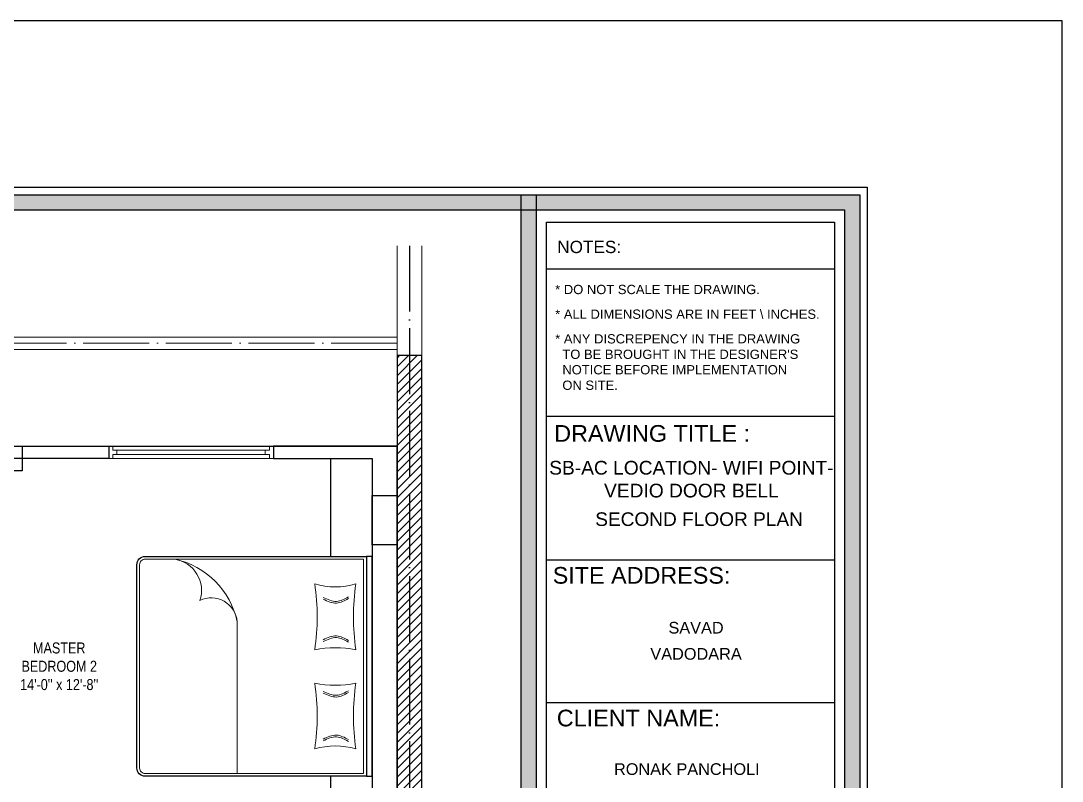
# Model space of a CAD drawing. Header units: millimetres. Extents: x 35877 to 3066687, y -650199 to -40525.
# Drawn here: x 153654.8 to 154034.1, y -179504.7 to -179227.6 of the extents above; entities that cross this region are included whole.
import ezdxf
from ezdxf.enums import TextEntityAlignment as Align

# ---------------------------------------------------------------- set-up
doc = ezdxf.new("R2010")
doc.units = ezdxf.units.MM
doc.header["$MEASUREMENT"] = 0
doc.linetypes.add('ACAD_ISO04W100', pattern=[30, 24, -3, 0, -3])
for name, color, linetype, lineweight in [('COLUMN', 1, 'Continuous', 30), ('FIRST FLOOR ( TEXT )', 7, 'Continuous', 9), ('FURNITURE', 32, 'Continuous', 9), ('GROUND FLOOR', 7, 'Continuous', 9), ('GROUND FLOOR  ( HATCH )', 251, 'Continuous', 9), ('NAME PLATE', 7, 'Continuous', 25), ('SECOND FLOOR', 7, 'Continuous', 9), ('SECOND FLOOR  ( PLINE )', 251, 'Continuous', 30), ('X_PLOT', 1, 'Continuous', 9), ('XX~SLAB ( BEAM )~ ( DIM )', 7, 'Continuous', 9)]:
    doc.layers.add(name, color=color, linetype=linetype, lineweight=lineweight)
doc.layers.add('GROUND FLOOR  ( Text )', color=251, linetype='Continuous')
doc.layers.add('XX~SLAB ( PLINE )', color=251, linetype='Continuous', plot=False)
doc.styles.add('Arial', font='arial.ttf')
doc.styles.add('KATHA', font='swissc.ttf')

# ---------------------------------------------------------------- blocks, each defined once
blk = doc.blocks.new('LAYOUT FILE')
at = {"layer": 'NAME PLATE', "true_color": 0xd39e00}
h = blk.add_hatch(color=42, dxfattribs=at)
h.paths.add_polyline_path([(3346889.83, -513806.18), (3346889.83, -514260.7), (3347535.56, -514260.7), (3347535.56, -513806.18)])
h.paths.add_polyline_path([(3346894.36, -513810.71), (3347531.03, -513810.71), (3347531.03, -514256.17), (3346894.36, -514256.17)], flags=16)
blk.add_hatch(color=42, dxfattribs=at).paths.add_polyline_path([(3347433.6, -514256.17), (3347438.13, -514256.17), (3347438.13, -513806.18), (3347433.6, -513806.18)])
at = {"layer": 'NAME PLATE', "color": 42, "true_color": 0xd39e00}
for p, q in [((3347527.96, -513828.55), (3347441.2, -513828.55)), ((3347527.96, -513872.99), (3347441.2, -513872.99)), ((3347527.96, -513916.26), (3347441.2, -513916.26)), ((3347527.96, -513959.27), (3347441.2, -513959.27))]:
    blk.add_line(p, q, dxfattribs=at)
for points in [[(3346887.56, -513803.91), (3347537.83, -513803.91), (3347537.83, -514262.96), (3346887.56, -514262.96)], [(3346889.83, -513806.18), (3347535.56, -513806.18), (3347535.56, -514260.7), (3346889.83, -514260.7)], [(3347433.6, -514256.17), (3347433.6, -513806.18), (3347438.13, -513806.18), (3347438.13, -514256.17)], [(3346894.36, -513810.71), (3347531.03, -513810.71), (3347531.03, -514256.17), (3346894.36, -514256.17)], [(3347441.2, -514252.44), (3347441.2, -513814.44), (3347527.96, -513814.44), (3347527.96, -514252.44)]]:
    blk.add_lwpolyline(points, close=True, dxfattribs=at)
at = {"layer": 'NAME PLATE', "style": 'Arial'}
for s, height, p in [('NOTES:', 3.699, (3347454.07, -513823.73)), ('DRAWING TITLE : ', 5.0338, (3347474.01, -513880.61)), ('SITE ADDRESS:', 5.0338, (3347469.85, -513923.39)), ('CLIENT NAME:', 5.0338, (3347468.93, -513966.4))]:
    blk.add_text(s, height=height, dxfattribs=at).set_placement(p, align=Align.CENTER)
at = {"layer": 'NAME PLATE', "char_height": 2.7974, "width": 108.0765, "attachment_point": 1, "style": 'Arial'}
for s, insert in [('* DO NOT SCALE THE DRAWING.', (3347443.82, -513833.31, 0)), ('* ALL DIMENSIONS ARE IN FEET \\\\ INCHES.', (3347443.82, -513840.75, 0)), ("* ANY DISCREPENCY IN THE DRAWING \\P  TO BE BROUGHT IN THE DESIGNER'S\\P  NOTICE BEFORE IMPLEMENTATION \\P  ON SITE.", (3347443.82, -513848.18, 0))]:
    blk.add_mtext(s, dxfattribs=dict(at, insert=insert))

msp = doc.modelspace()

# ---------------------------------------------------------------- hatches: boundary and pattern name
at = {"layer": 'GROUND FLOOR  ( HATCH )', "transparency": 33554687}
h = msp.add_hatch(dxfattribs=at)
h.set_pattern_fill('ANSI31', color=6, scale=18, style=0)
h.set_pattern_definition([(45, (37260.1328, -17073.9), (-1.590990258, 1.590990258), [])])
h.paths.add_polyline_path([(153800.82, -179349.57), (153791.82, -179349.57), (153791.82, -179693.07), (153800.82, -179693.07)])

# ---------------------------------------------------------------- linework, layer by layer
at = {"layer": 'COLUMN', "transparency": 33554687, "elevation": -0.13}
for points in [[(153646.32, -179382.57), (153655.32, -179382.57), (153655.32, -179391.57), (153646.32, -179391.57)], [(153782.82, -179400.57), (153791.82, -179400.57), (153791.82, -179418.57), (153782.82, -179418.57)]]:
    msp.add_lwpolyline(points, close=True, dxfattribs=at)
at = {"layer": 'FURNITURE', "lineweight": 30, "transparency": 33554687}
for p, q in [((153767.77, -179422.78, -0.13), (153767.77, -179387.07, -0.13)), ((153767.77, -179538.57, -0.13), (153767.77, -179502.87, -0.13))]:
    msp.add_line(p, q, dxfattribs=at)
at = {"layer": 'FURNITURE', "transparency": 33554687}
msp.add_line((153733.58, -179501.87, -0.13), (153733.58, -179446.58, -0.13), dxfattribs=at)
at = {"layer": 'FURNITURE', "lineweight": 30, "transparency": 33554687, "elevation": -0.13}
msp.add_lwpolyline([(153697.08, -179499.87), (153697.08, -179425.78, -0.414214), (153700.08, -179422.78), (153780.67, -179422.78), (153780.67, -179502.87), (153700.08, -179502.87, -0.414214)], format="xyb", close=True, dxfattribs=at)
at = {"layer": 'FURNITURE', "transparency": 33554687, "elevation": -0.13}
for points in [[(153698.08, -179499.87), (153698.08, -179425.78, -0.414214), (153700.08, -179423.78), (153779.67, -179423.78), (153779.67, -179501.87), (153700.08, -179501.87, -0.414214)], [(153720.06, -179438.79, -0.527965), (153733.58, -179446.58, 0.296489), (153710.94, -179423.78, -0.459377), (153720.06, -179438.79)], [(153761.85, -179456.77, -0.100586), (153776.85, -179456.77, -0.075726), (153776.85, -179432.77, -0.148967), (153761.85, -179432.77, -0.074116)], [(153761.85, -179468.94, 0.100586), (153776.85, -179468.94, 0.075726), (153776.85, -179492.94, 0.148967), (153761.85, -179492.94, 0.074116)]]:
    msp.add_lwpolyline(points, format="xyb", close=True, dxfattribs=at)
at = {"layer": 'FURNITURE', "lineweight": 30, "transparency": 33554687, "elevation": -0.13}
msp.add_lwpolyline([(153780.67, -179502.87), (153782.82, -179502.87), (153782.82, -179422.78), (153780.67, -179422.78)], close=True, dxfattribs=at)
at = {"layer": 'FURNITURE', "transparency": 33554687}
for points in [[(153774.11, -179437.51, -0.13), (153772.69, -179438.28, -0.13), (153769.7, -179439.91, -0.13), (153766.58, -179438.47, -0.13), (153764.94, -179437.71, -0.13)], [(153774.11, -179438.15, -0.13), (153772.69, -179438.93, -0.13), (153769.7, -179440.56, -0.13), (153766.58, -179439.12, -0.13), (153764.94, -179438.36, -0.13)], [(153774.11, -179453.35, -0.13), (153772.69, -179452.57, -0.13), (153769.7, -179450.94, -0.13), (153766.58, -179452.38, -0.13), (153764.94, -179453.14, -0.13)], [(153774.11, -179453.99, -0.13), (153772.69, -179453.22, -0.13), (153769.7, -179451.59, -0.13), (153766.58, -179453.03, -0.13), (153764.94, -179453.79, -0.13)], [(153774.11, -179471.72, -0.13), (153772.69, -179472.49, -0.13), (153769.7, -179474.12, -0.13), (153766.58, -179472.68, -0.13), (153764.94, -179471.93, -0.13)], [(153774.11, -179472.37, -0.13), (153772.69, -179473.14, -0.13), (153769.7, -179474.77, -0.13), (153766.58, -179473.33, -0.13), (153764.94, -179472.57, -0.13)], [(153774.11, -179489.52, -0.13), (153772.69, -179488.75, -0.13), (153769.7, -179487.12, -0.13), (153766.58, -179488.56, -0.13), (153764.94, -179489.32, -0.13)], [(153774.11, -179490.17, -0.13), (153772.69, -179489.39, -0.13), (153769.7, -179487.76, -0.13), (153766.58, -179489.2, -0.13), (153764.94, -179489.96, -0.13)]]:
    msp.add_open_spline(points, degree=3, knots=[0, 0, 0, 0, 4.577917, 9.671137, 9.671137, 9.671137, 9.671137], dxfattribs=at)
at = {"layer": 'GROUND FLOOR', "transparency": 33554687}
for p, q in [((153791.82, -179309.53, -0.13), (153791.82, -179830.46, -0.13)), ((153791.82, -179309.53, -0.13), (153791.82, -179406.57, -0.13)), ((153800.82, -179309.53, -0.13), (153800.82, -179830.46, -0.13)), ((153291.57, -179342.82, -0.13), (153791.82, -179342.82, -0.13)), ((153296.07, -179347.32, -0.13), (153791.82, -179347.32, -0.13))]:
    msp.add_line(p, q, dxfattribs=at)
at = {"layer": 'GROUND FLOOR', "color": 1, "linetype": 'ACAD_ISO04W100', "transparency": 33554687}
msp.add_line((153796.32, -179309.53, -0.13), (153796.32, -179693.07, -0.13), dxfattribs=at)
at = {"layer": 'GROUND FLOOR', "color": 1, "linetype": 'ACAD_ISO04W100', "transparency": 33554687, "elevation": -0.13}
msp.add_lwpolyline([(153791.82, -179345.07), (153293.82, -179345.07), (153293.82, -179807.57), (153791.82, -179807.57)], dxfattribs=at)
at = {"layer": 'GROUND FLOOR', "color": 6, "lineweight": 30, "transparency": 33554687, "elevation": -0.13}
msp.add_lwpolyline([(153800.82, -179349.57), (153791.82, -179349.57), (153791.82, -179693.07), (153800.82, -179693.07)], close=True, dxfattribs=at)
at = {"layer": 'SECOND FLOOR', "transparency": 33554687}
for p, q in [((153391.32, -179382.57, -0.13), (153791.82, -179382.57, -0.13)), ((153686.82, -179382.57, -0.13), (153686.82, -179387.07, -0.13)), ((153746.82, -179382.57, -0.13), (153746.82, -179387.07, -0.13)), ((153614.82, -179387.07, -0.13), (153782.82, -179387.07, -0.13)), ((153782.82, -179387.07, -0.13), (153782.82, -179538.57, -0.13))]:
    msp.add_line(p, q, dxfattribs=at)
at = {"layer": 'SECOND FLOOR', "transparency": 33554687, "elevation": -0.13}
msp.add_lwpolyline([(153746.82, -179382.57), (153745.32, -179382.57), (153745.32, -179384.07), (153743.82, -179384.07), (153743.82, -179385.57), (153689.82, -179385.57), (153689.82, -179384.07), (153688.32, -179384.07), (153688.32, -179382.57), (153686.82, -179382.57), (153686.82, -179387.07), (153688.32, -179387.07), (153688.32, -179385.57), (153689.82, -179385.57), (153689.82, -179384.07), (153743.82, -179384.07), (153743.82, -179385.57), (153745.32, -179385.57), (153745.32, -179387.07), (153746.82, -179387.07), (153746.82, -179382.57), (153686.82, -179382.57), (153686.82, -179387.07), (153746.82, -179387.07)], close=True, dxfattribs=at)
at = {"layer": 'SECOND FLOOR  ( PLINE )', "transparency": 33554687, "elevation": -0.13}
for points in [[(153610.32, -179543.07), (153590.82, -179543.07), (153590.82, -179538.57), (153610.32, -179538.57), (153610.32, -179387.07), (153541.32, -179387.07), (153541.32, -179382.57), (153686.82, -179382.57), (153686.82, -179387.07), (153614.82, -179387.07), (153614.82, -179538.57), (153656.82, -179538.57), (153656.82, -179543.07), (153614.82, -179543.07)], [(153791.82, -179382.57), (153746.82, -179382.57), (153746.82, -179387.07), (153782.82, -179387.07), (153782.82, -179538.57), (153751.32, -179538.57), (153751.32, -179543.07), (153782.82, -179543.07), (153782.82, -179670.57), (153749.81, -179670.57), (153749.81, -179675.07), (153782.82, -179675.07), (153782.82, -179693.07), (153791.82, -179693.07)]]:
    msp.add_lwpolyline(points, close=True, dxfattribs=at)
at = {"layer": 'X_PLOT', "linetype": 'ACAD_ISO04W100', "lineweight": 30, "transparency": 33554687}
msp.add_line((153796.32, -179309.53, -0.13), (153796.32, -179805.32, -0.13), dxfattribs=at)
at = {"layer": 'XX~SLAB ( BEAM )~ ( DIM )', "color": 3, "lineweight": 30, "transparency": 33554687}
msp.add_lwpolyline([(154034.1, -179227.57), (151251.21, -179227.57), (151251.21, -179880.63), (154034.1, -179880.63)], close=True, dxfattribs=at)
at = {"layer": 'XX~SLAB ( PLINE )', "transparency": 33554687, "elevation": -0.13}
msp.add_lwpolyline([(153386.82, -179382.57), (153791.82, -179382.57), (153791.82, -179693.07), (153782.82, -179693.07), (153763.01, -179693.07), (153722.68, -179693.07), (153697.32, -179693.07), (153550.32, -179693.07), (153477.08, -179693.07), (153386.82, -179693.07)], close=True, dxfattribs=at)

# ---------------------------------------------------------------- block references
at = {"layer": 'NAME PLATE', "lineweight": 0, "transparency": 33554687, "xscale": 1.209046105522275, "yscale": 1.209046105522275, "zscale": 1.209046105522275}
msp.add_blockref('LAYOUT FILE', (-3893364.49, 441924.37), dxfattribs=at)

# ---------------------------------------------------------------- texts
at = {"layer": 'FIRST FLOOR ( TEXT )', "transparency": 33554687, "insert": (153668.79, -179462.82, -0.13), "char_height": 4, "attachment_point": 5, "style": 'KATHA'}
msp.add_mtext("MASTER \\PBEDROOM 2\\P14'-0'' x 12'-8''", dxfattribs=at)
at = {"layer": 'GROUND FLOOR  ( Text )', "transparency": 33554687, "insert": (153899.05, -179394.64, -0.13), "char_height": 5, "width": 121.2493, "attachment_point": 5, "style": 'Arial'}
msp.add_mtext('SB-AC LOCATION- WIFI POINT- VEDIO DOOR BELL', dxfattribs=at)
at = {"layer": 'NAME PLATE', "transparency": 33554687, "style": 'Arial'}
for s, height, p in [('SECOND FLOOR PLAN', 4.9729, (153901.84, -179411.67)), (' SAVAD ', 4.246, (153900.74, -179450.87)), ('VADODARA', 4.246, (153900.74, -179460.4)), ('RONAK PANCHOLI    ', 4.2457, (153900.68, -179502.39))]:
    msp.add_text(s, height=height, dxfattribs=at).set_placement(p, align=Align.CENTER)

doc.saveas('drawing.dxf')
